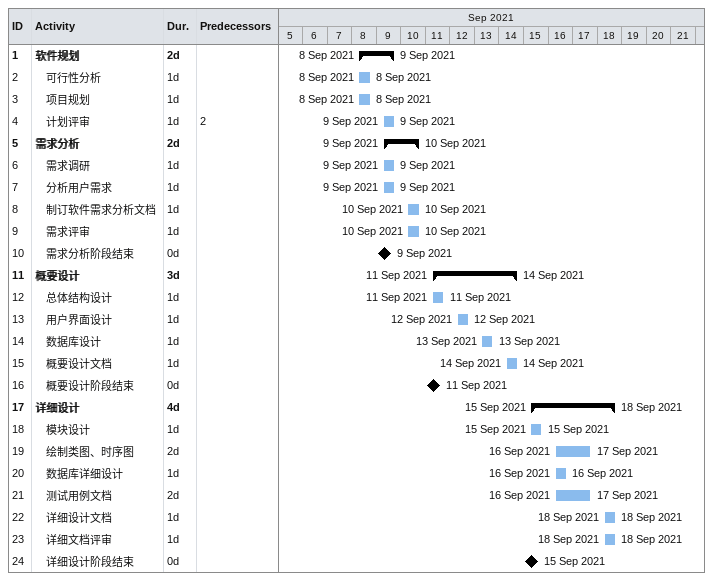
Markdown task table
| ID | Level | Task | Duration | Start | Finish | Predecessors |
|---|---|---|---|---|---|---|
| 1 | 1 | **软件规划** | 2d | 2021-09-08 | 2021-09-09 |  |
| 2 | 2 | 可行性分析 | 1d | 2021-09-08 | 2021-09-08 |  |
| 3 | 2 | 项目规划 | 1d | 2021-09-08 | 2021-09-08 |  |
| 4 | 2 | 计划评审 | 1d | 2021-09-09 | 2021-09-09 | 2 |
| 5 | 1 | **需求分析** | 2d | 2021-09-09 | 2021-09-10 |  |
| 6 | 2 | 需求调研 | 1d | 2021-09-09 | 2021-09-09 |  |
| 7 | 2 | 分析用户需求 | 1d | 2021-09-09 | 2021-09-09 |  |
| 8 | 2 | 制订软件需求分析文档 | 1d | 2021-09-10 | 2021-09-10 |  |
| 9 | 2 | 需求评审 | 1d | 2021-09-10 | 2021-09-10 |  |
| 10 | 2 | 需求分析阶段结束 | 0d | 2021-09-09 | 2021-09-09 |  |
| 11 | 1 | **概要设计** | 3d | 2021-09-11 | 2021-09-14 |  |
| 12 | 2 | 总体结构设计 | 1d | 2021-09-11 | 2021-09-11 |  |
| 13 | 2 | 用户界面设计 | 1d | 2021-09-12 | 2021-09-12 |  |
| 14 | 2 | 数据库设计 | 1d | 2021-09-13 | 2021-09-13 |  |
| 15 | 2 | 概要设计文档 | 1d | 2021-09-14 | 2021-09-14 |  |
| 16 | 2 | 概要设计阶段结束 | 0d | 2021-09-11 | 2021-09-11 |  |
| 17 | 1 | **详细设计** | 4d | 2021-09-15 | 2021-09-18 |  |
| 18 | 2 | 模块设计 | 1d | 2021-09-15 | 2021-09-15 |  |
| 19 | 2 | 绘制类图、时序图 | 2d | 2021-09-16 | 2021-09-17 |  |
| 20 | 2 | 数据库详细设计 | 1d | 2021-09-16 | 2021-09-16 |  |
| 21 | 2 | 测试用例文档 | 2d | 2021-09-16 | 2021-09-17 |  |
| 22 | 2 | 详细设计文档 | 1d | 2021-09-18 | 2021-09-18 |  |
| 23 | 2 | 详细文档评审 | 1d | 2021-09-18 | 2021-09-18 |  |
| 24 | 2 | 详细设计阶段结束 | 0d | 2021-09-15 | 2021-09-15 |  |
